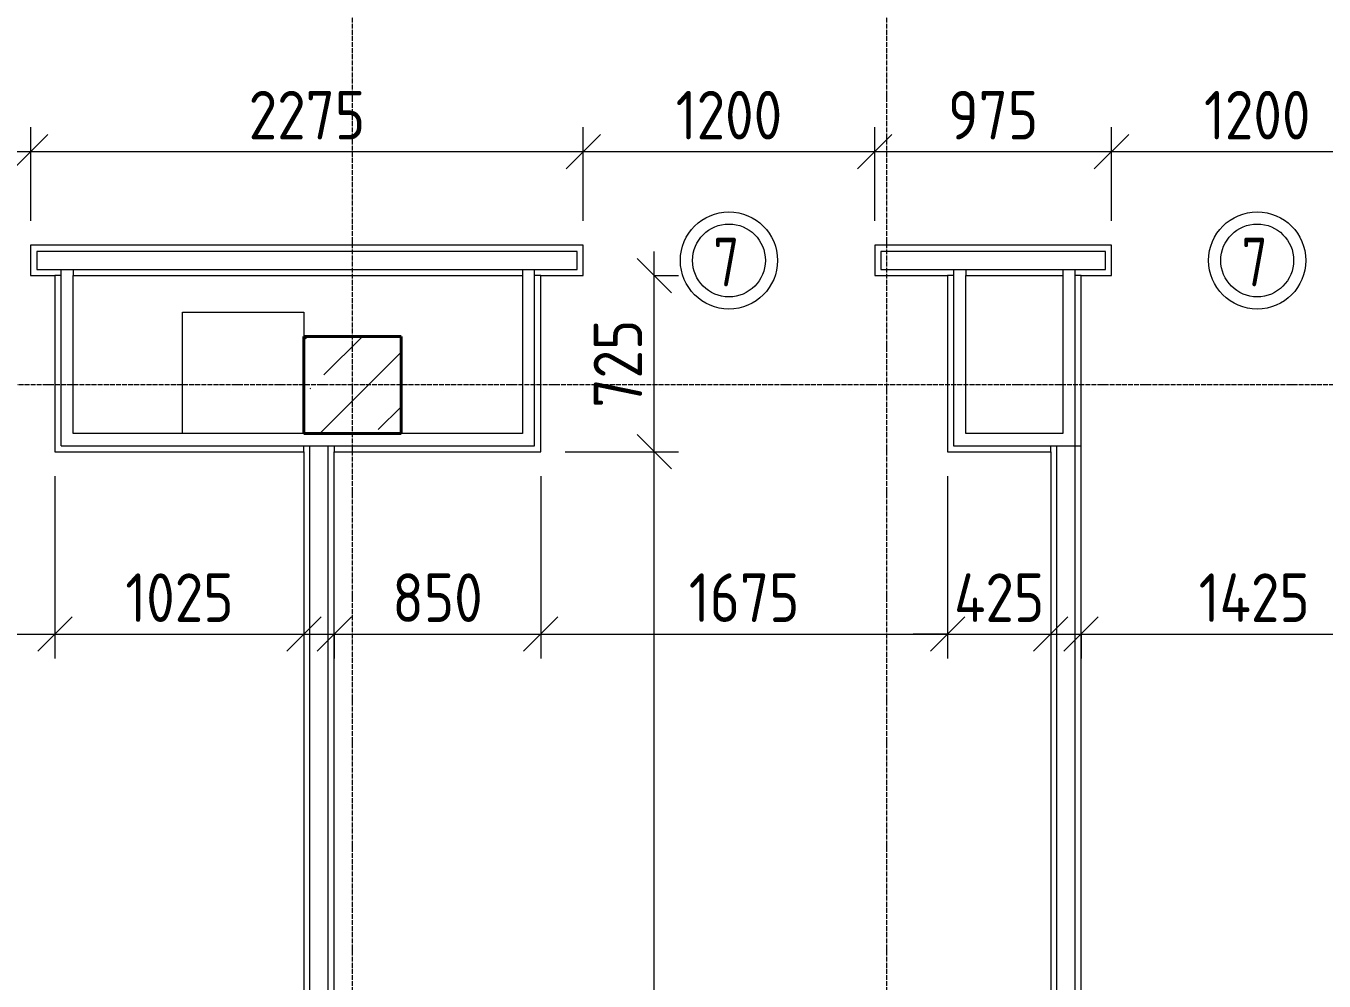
# Model space of a CAD drawing. Header units: millimetres. Extents: x -56773 to 221258, y -262288 to 26541.
# Drawn here: x 38465 to 43809, y -101398 to -97466 of the extents above; entities that cross this region are included whole.
import ezdxf

# ---------------------------------------------------------------- set-up
doc = ezdxf.new("R2010")
doc.units = ezdxf.units.MM
doc.linetypes.add('ADSK_Линия сетки', pattern=[25, 20, -2.5, 0, -2.5])
for name, color, linetype, lineweight in [('Марки дверей', 7, 'Continuous', 20), ('Несущие колонны', 7, 'Continuous', 18), ('Оси', 7, 'Continuous', 9), ('Перекрытие', 7, 'Continuous', 18), ('Размеры', 7, 'Continuous', 9), ('Стены внутренние', 7, 'Continuous', 18), ('Стены штриховка', 7, 'Continuous', 9)]:
    doc.layers.add(name, color=color, linetype=linetype, lineweight=lineweight)
doc.styles.add('GOST Common_3', font='', dxfattribs={"width": 0.9, "height": 200})
doc.styles.add('GOST Common_B', font='', dxfattribs={"width": 0.8, "height": 200})
doc.styles.get('GOST Common_3').set_extended_font_data('GOST Common')
doc.styles.get('GOST Common_B').set_extended_font_data('GOST Common', bold=True)
doc.dimstyles.new('ADSK_Основной_2_0_2', dxfattribs={"dimscale": 304.8, "dimtxt": 201.142999, "dimasz": 0.463911, "dimexe": 0.328084, "dimexo": 0.328084, "dimgap": 0.164042, "dimtad": 1, "dimdec": 3, "dimrnd": 0.001, "dimdsep": 46, "dimtxsty": 'GOST Common_3', "dimblk1": 'OBLIQUE', "dimblk2": 'OBLIQUE', "dimsah": 1, "dimcen": 0.09, "dimdle": 0.328084, "dimazin": 2, "dimtfac": 1, "dimtdec": 4, "dimtix": 1, "dimtmove": 0, "dimatfit": 3, "dimfxl": 1, "dimtvp": 1, "dimtolj": 1, "dimtzin": 0, "dimlwd": 20, "dimlwe": 20, "dimarcsym": 2})

# ---------------------------------------------------------------- blocks, each defined once
blk = doc.blocks.new('ADSK_КолоннаЖБ_Прямоугольная - 400x400 мм-1807143-Кладочный план 2-го этаж')
at = {"layer": 'Несущие колонны', "lineweight": 40}
for p, q in [((-200, 200), (200, 200)), ((-200, -200), (-200, 200)), ((200, 200), (200, -200)), ((200, -200), (-200, -200))]:
    blk.add_line(p, q, dxfattribs=at)
blk = doc.blocks.new('_Oblique')
at = {"color": 0, "linetype": 'ByBlock', "lineweight": -2}
blk.add_line((-0.5, -0.5), (0.5, 0.5), dxfattribs=at)
blk = doc.blocks.new('*D4867')
at = {"layer": 'Defpoints', "color": 0, "lineweight": 25, "transparency": 16777216}
for p in [(38484.4, -97983.5), (37284.4, -98369.1), (38484.4, -98369.1)]:
    blk.add_point(p, dxfattribs=at)
at = {"layer": 'Размеры', "color": 0, "lineweight": 20, "transparency": 16777216}
for p, q in [((37284.4, -98269.1), (37284.4, -97883.5)), ((38484.4, -98269.1), (38484.4, -97883.5)), ((37184.4, -97983.5), (38584.4, -97983.5))]:
    blk.add_line(p, q, dxfattribs=at)
at = {"layer": 'Размеры', "color": 0, "lineweight": 20, "transparency": 16777216, "xscale": 141.4, "yscale": 141.4, "zscale": 141.4, "rotation": 180}
blk.add_blockref('_Oblique', (37284.4, -97983.5), dxfattribs=at)
at = {"layer": 'Размеры', "color": 0, "lineweight": 20, "transparency": 16777216, "xscale": 141.4, "yscale": 141.4, "zscale": 141.4}
blk.add_blockref('_Oblique', (38484.4, -97983.5), dxfattribs=at)
at = {"layer": 'Размеры', "color": 0, "lineweight": 9, "transparency": 16777216, "insert": (37884.4, -97833.5), "char_height": 200, "width": 560.473, "attachment_point": 5, "style": 'GOST Common_3'}
blk.add_mtext('\\A1;1200', dxfattribs=at)
blk = doc.blocks.new('*D4868')
at = {"layer": 'Defpoints', "color": 0, "lineweight": 25, "transparency": 16777216}
for p in [(40759.4, -97983.5), (38484.4, -98369.1), (40759.4, -98369.1)]:
    blk.add_point(p, dxfattribs=at)
at = {"layer": 'Размеры', "color": 0, "lineweight": 20, "transparency": 16777216}
for p, q in [((38484.4, -98269.1), (38484.4, -97883.5)), ((40759.4, -98269.1), (40759.4, -97883.5)), ((38384.4, -97983.5), (40859.4, -97983.5))]:
    blk.add_line(p, q, dxfattribs=at)
at = {"layer": 'Размеры', "color": 0, "lineweight": 20, "transparency": 16777216, "xscale": 141.4, "yscale": 141.4, "zscale": 141.4, "rotation": 180}
blk.add_blockref('_Oblique', (38484.4, -97983.5), dxfattribs=at)
at = {"layer": 'Размеры', "color": 0, "lineweight": 20, "transparency": 16777216, "xscale": 141.4, "yscale": 141.4, "zscale": 141.4}
blk.add_blockref('_Oblique', (40759.4, -97983.5), dxfattribs=at)
at = {"layer": 'Размеры', "color": 0, "lineweight": 9, "transparency": 16777216, "insert": (39621.9, -97833.5), "char_height": 200, "width": 605.475, "attachment_point": 5, "style": 'GOST Common_3'}
blk.add_mtext('\\A1;2275', dxfattribs=at)
blk = doc.blocks.new('*D4869')
at = {"layer": 'Defpoints', "color": 0, "lineweight": 25, "transparency": 16777216}
for p in [(41959.4, -97983.5), (40759.4, -98369.1), (41959.4, -98369.1)]:
    blk.add_point(p, dxfattribs=at)
at = {"layer": 'Размеры', "color": 0, "lineweight": 20, "transparency": 16777216}
for p, q in [((40759.4, -98269.1), (40759.4, -97883.5)), ((41959.4, -98269.1), (41959.4, -97883.5)), ((40659.4, -97983.5), (42059.4, -97983.5))]:
    blk.add_line(p, q, dxfattribs=at)
at = {"layer": 'Размеры', "color": 0, "lineweight": 20, "transparency": 16777216, "xscale": 141.4, "yscale": 141.4, "zscale": 141.4, "rotation": 180}
blk.add_blockref('_Oblique', (40759.4, -97983.5), dxfattribs=at)
at = {"layer": 'Размеры', "color": 0, "lineweight": 20, "transparency": 16777216, "xscale": 141.4, "yscale": 141.4, "zscale": 141.4}
blk.add_blockref('_Oblique', (41959.4, -97983.5), dxfattribs=at)
at = {"layer": 'Размеры', "color": 0, "lineweight": 9, "transparency": 16777216, "insert": (41359.4, -97833.5), "char_height": 200, "width": 560.473, "attachment_point": 5, "style": 'GOST Common_3'}
blk.add_mtext('\\A1;1200', dxfattribs=at)
blk = doc.blocks.new('*D4870')
at = {"layer": 'Defpoints', "color": 0, "lineweight": 25, "transparency": 16777216}
for p in [(42934.4, -97983.5), (41959.4, -98369.1), (42934.4, -98369.1)]:
    blk.add_point(p, dxfattribs=at)
at = {"layer": 'Размеры', "color": 0, "lineweight": 20, "transparency": 16777216}
for p, q in [((41959.4, -98269.1), (41959.4, -97883.5)), ((42934.4, -98269.1), (42934.4, -97883.5)), ((41859.4, -97983.5), (43034.4, -97983.5))]:
    blk.add_line(p, q, dxfattribs=at)
at = {"layer": 'Размеры', "color": 0, "lineweight": 20, "transparency": 16777216, "xscale": 141.4, "yscale": 141.4, "zscale": 141.4, "rotation": 180}
blk.add_blockref('_Oblique', (41959.4, -97983.5), dxfattribs=at)
at = {"layer": 'Размеры', "color": 0, "lineweight": 20, "transparency": 16777216, "xscale": 141.4, "yscale": 141.4, "zscale": 141.4}
blk.add_blockref('_Oblique', (42934.4, -97983.5), dxfattribs=at)
at = {"layer": 'Размеры', "color": 0, "lineweight": 9, "transparency": 16777216, "insert": (42446.9, -97833.5), "char_height": 200, "width": 454.106, "attachment_point": 5, "style": 'GOST Common_3'}
blk.add_mtext('\\A1;975', dxfattribs=at)
blk = doc.blocks.new('*D4871')
at = {"layer": 'Defpoints', "color": 0, "lineweight": 25, "transparency": 16777216}
for p in [(44134.4, -97983.5), (42934.4, -98369.1), (44134.4, -98369.1)]:
    blk.add_point(p, dxfattribs=at)
at = {"layer": 'Размеры', "color": 0, "lineweight": 20, "transparency": 16777216}
for p, q in [((42934.4, -98269.1), (42934.4, -97883.5)), ((44134.4, -98269.1), (44134.4, -97883.5)), ((42834.4, -97983.5), (44234.4, -97983.5))]:
    blk.add_line(p, q, dxfattribs=at)
at = {"layer": 'Размеры', "color": 0, "lineweight": 20, "transparency": 16777216, "xscale": 141.4, "yscale": 141.4, "zscale": 141.4, "rotation": 180}
blk.add_blockref('_Oblique', (42934.4, -97983.5), dxfattribs=at)
at = {"layer": 'Размеры', "color": 0, "lineweight": 20, "transparency": 16777216, "xscale": 141.4, "yscale": 141.4, "zscale": 141.4}
blk.add_blockref('_Oblique', (44134.4, -97983.5), dxfattribs=at)
at = {"layer": 'Размеры', "color": 0, "lineweight": 9, "transparency": 16777216, "insert": (43534.4, -97833.5), "char_height": 200, "width": 560.473, "attachment_point": 5, "style": 'GOST Common_3'}
blk.add_mtext('\\A1;1200', dxfattribs=at)
blk = doc.blocks.new('*D4898')
at = {"layer": 'Defpoints', "color": 0, "lineweight": 25, "transparency": 16777216}
for p in [(37184.4, -99219.1), (38584.4, -99219.1), (38584.4, -99969.7)]:
    blk.add_point(p, dxfattribs=at)
at = {"layer": 'Размеры', "color": 0, "lineweight": 20, "transparency": 16777216}
for p, q in [((37184.4, -99319.1), (37184.4, -100069.7)), ((38584.4, -99319.1), (38584.4, -100069.7)), ((37084.4, -99969.7), (38684.4, -99969.7))]:
    blk.add_line(p, q, dxfattribs=at)
at = {"layer": 'Размеры', "color": 0, "lineweight": 20, "transparency": 16777216, "xscale": 141.4, "yscale": 141.4, "zscale": 141.4, "rotation": 180}
blk.add_blockref('_Oblique', (37184.4, -99969.7), dxfattribs=at)
at = {"layer": 'Размеры', "color": 0, "lineweight": 20, "transparency": 16777216, "xscale": 141.4, "yscale": 141.4, "zscale": 141.4}
blk.add_blockref('_Oblique', (38584.4, -99969.7), dxfattribs=at)
at = {"layer": 'Размеры', "color": 0, "lineweight": 9, "transparency": 16777216, "insert": (37884.4, -99819.7), "char_height": 200, "width": 580.928, "attachment_point": 5, "style": 'GOST Common_3'}
blk.add_mtext('\\A1;1400', dxfattribs=at)
blk = doc.blocks.new('*D4899')
at = {"layer": 'Defpoints', "color": 0, "lineweight": 25, "transparency": 16777216}
for p in [(38584.4, -99219.1), (39609.4, -99869.8), (39609.4, -99969.7)]:
    blk.add_point(p, dxfattribs=at)
at = {"layer": 'Размеры', "color": 0, "lineweight": 20, "transparency": 16777216}
for p, q in [((38584.4, -99319.1), (38584.4, -100069.7)), ((38484.4, -99969.7), (39709.4, -99969.7)), ((39609.4, -99969.8), (39609.4, -100069.7))]:
    blk.add_line(p, q, dxfattribs=at)
at = {"layer": 'Размеры', "color": 0, "lineweight": 20, "transparency": 16777216, "xscale": 141.4, "yscale": 141.4, "zscale": 141.4, "rotation": 180}
blk.add_blockref('_Oblique', (38584.4, -99969.7), dxfattribs=at)
at = {"layer": 'Размеры', "color": 0, "lineweight": 20, "transparency": 16777216, "xscale": 141.4, "yscale": 141.4, "zscale": 141.4}
blk.add_blockref('_Oblique', (39609.4, -99969.7), dxfattribs=at)
at = {"layer": 'Размеры', "color": 0, "lineweight": 9, "transparency": 16777216, "insert": (39096.9, -99819.7), "char_height": 200, "width": 560.473, "attachment_point": 5, "style": 'GOST Common_3'}
blk.add_mtext('\\A1;1025', dxfattribs=at)
blk = doc.blocks.new('*D4900')
at = {"layer": 'Defpoints', "color": 0, "lineweight": 25, "transparency": 16777216}
for p in [(40584.4, -99219.1), (39734.4, -99869.8), (40584.4, -99969.7)]:
    blk.add_point(p, dxfattribs=at)
at = {"layer": 'Размеры', "color": 0, "lineweight": 20, "transparency": 16777216}
for p, q in [((40584.4, -99319.1), (40584.4, -100069.7)), ((39634.4, -99969.7), (40684.4, -99969.7)), ((39734.4, -99969.8), (39734.4, -100069.7))]:
    blk.add_line(p, q, dxfattribs=at)
at = {"layer": 'Размеры', "color": 0, "lineweight": 20, "transparency": 16777216, "xscale": 141.4, "yscale": 141.4, "zscale": 141.4, "rotation": 180}
blk.add_blockref('_Oblique', (39734.4, -99969.7), dxfattribs=at)
at = {"layer": 'Размеры', "color": 0, "lineweight": 20, "transparency": 16777216, "xscale": 141.4, "yscale": 141.4, "zscale": 141.4}
blk.add_blockref('_Oblique', (40584.4, -99969.7), dxfattribs=at)
at = {"layer": 'Размеры', "color": 0, "lineweight": 9, "transparency": 16777216, "insert": (40159.4, -99819.7), "char_height": 200, "width": 454.106, "attachment_point": 5, "style": 'GOST Common_3'}
blk.add_mtext('\\A1;850', dxfattribs=at)
blk = doc.blocks.new('*D4901')
at = {"layer": 'Defpoints', "color": 0, "lineweight": 25, "transparency": 16777216}
for p in [(40584.4, -99219.1), (42259.4, -99219.1), (42259.4, -99969.7)]:
    blk.add_point(p, dxfattribs=at)
at = {"layer": 'Размеры', "color": 0, "lineweight": 20, "transparency": 16777216}
for p, q in [((40584.4, -99319.1), (40584.4, -100069.7)), ((42259.4, -99319.1), (42259.4, -100069.7)), ((40484.4, -99969.7), (42359.4, -99969.7))]:
    blk.add_line(p, q, dxfattribs=at)
at = {"layer": 'Размеры', "color": 0, "lineweight": 20, "transparency": 16777216, "xscale": 141.4, "yscale": 141.4, "zscale": 141.4, "rotation": 180}
blk.add_blockref('_Oblique', (40584.4, -99969.7), dxfattribs=at)
at = {"layer": 'Размеры', "color": 0, "lineweight": 20, "transparency": 16777216, "xscale": 141.4, "yscale": 141.4, "zscale": 141.4}
blk.add_blockref('_Oblique', (42259.4, -99969.7), dxfattribs=at)
at = {"layer": 'Размеры', "color": 0, "lineweight": 9, "transparency": 16777216, "insert": (41421.9, -99819.7), "char_height": 200, "width": 560.473, "attachment_point": 5, "style": 'GOST Common_3'}
blk.add_mtext('\\A1;1675', dxfattribs=at)
blk = doc.blocks.new('*D4902')
at = {"layer": 'Defpoints', "color": 0, "lineweight": 25, "transparency": 16777216}
for p in [(42259.4, -99219.1), (42684.4, -99869.8), (42684.4, -99969.7)]:
    blk.add_point(p, dxfattribs=at)
at = {"layer": 'Размеры', "color": 0, "lineweight": 20, "transparency": 16777216}
for p, q in [((42259.4, -99319.1), (42259.4, -100069.7)), ((42259.4, -99969.7), (42118, -99969.7)), ((42259.4, -99969.7), (42684.4, -99969.7)), ((42684.4, -99969.7), (42825.8, -99969.7)), ((42684.4, -99969.8), (42684.4, -100069.7))]:
    blk.add_line(p, q, dxfattribs=at)
at = {"layer": 'Размеры', "color": 0, "lineweight": 20, "transparency": 16777216, "xscale": 141.4, "yscale": 141.4, "zscale": 141.4}
blk.add_blockref('_Oblique', (42259.4, -99969.7), dxfattribs=at)
at = {"layer": 'Размеры', "color": 0, "lineweight": 20, "transparency": 16777216, "xscale": 141.4, "yscale": 141.4, "zscale": 141.4, "rotation": 180}
blk.add_blockref('_Oblique', (42684.4, -99969.7), dxfattribs=at)
at = {"layer": 'Размеры', "color": 0, "lineweight": 9, "transparency": 16777216, "insert": (42471.9, -99819.7), "char_height": 200, "width": 474.561, "attachment_point": 5, "style": 'GOST Common_3'}
blk.add_mtext('\\A1;425', dxfattribs=at)
blk = doc.blocks.new('*D4903')
at = {"layer": 'Defpoints', "color": 0, "lineweight": 25, "transparency": 16777216}
for p in [(44234.4, -99219.1), (42809.4, -99869.8), (44234.4, -99969.7)]:
    blk.add_point(p, dxfattribs=at)
at = {"layer": 'Размеры', "color": 0, "lineweight": 20, "transparency": 16777216}
for p, q in [((44234.4, -99319.1), (44234.4, -100069.7)), ((42709.4, -99969.7), (44334.4, -99969.7)), ((42809.4, -99969.8), (42809.4, -100069.7))]:
    blk.add_line(p, q, dxfattribs=at)
at = {"layer": 'Размеры', "color": 0, "lineweight": 20, "transparency": 16777216, "xscale": 141.4, "yscale": 141.4, "zscale": 141.4, "rotation": 180}
blk.add_blockref('_Oblique', (42809.4, -99969.7), dxfattribs=at)
at = {"layer": 'Размеры', "color": 0, "lineweight": 20, "transparency": 16777216, "xscale": 141.4, "yscale": 141.4, "zscale": 141.4}
blk.add_blockref('_Oblique', (44234.4, -99969.7), dxfattribs=at)
at = {"layer": 'Размеры', "color": 0, "lineweight": 9, "transparency": 16777216, "insert": (43521.9, -99819.7), "char_height": 200, "width": 580.928, "attachment_point": 5, "style": 'GOST Common_3'}
blk.add_mtext('\\A1;1425', dxfattribs=at)
blk = doc.blocks.new('*D4912')
at = {"layer": 'Defpoints', "color": 0, "lineweight": 25, "transparency": 16777216}
for p in [(40584.4, -99219.1), (41052, -99219.1), (40009.4, -104744.1)]:
    blk.add_point(p, dxfattribs=at)
at = {"layer": 'Размеры', "color": 0, "lineweight": 20, "transparency": 16777216}
for p, q in [((41052, -104844.1), (41052, -99119.1)), ((40684.4, -99219.1), (41152, -99219.1)), ((40109.4, -104744.1), (41152, -104744.1))]:
    blk.add_line(p, q, dxfattribs=at)
at = {"layer": 'Размеры', "color": 0, "lineweight": 20, "transparency": 16777216, "xscale": 141.4, "yscale": 141.4, "zscale": 141.4}
for p, rotation in [((41052, -99219.1), 90), ((41052, -104744.1), 270)]:
    blk.add_blockref('_Oblique', p, dxfattribs=dict(at, rotation=rotation))
at = {"layer": 'Размеры', "color": 0, "lineweight": 9, "transparency": 16777216, "insert": (40902, -101981.6), "char_height": 200, "width": 605.475, "attachment_point": 5, "rotation": 90, "style": 'GOST Common_3'}
blk.add_mtext('\\A1;5525', dxfattribs=at)
blk = doc.blocks.new('*D4913')
at = {"layer": 'Defpoints', "color": 0, "lineweight": 25, "transparency": 16777216}
for p in [(40952, -98494.1), (41052, -98494.1), (40584.4, -99219.1)]:
    blk.add_point(p, dxfattribs=at)
at = {"layer": 'Размеры', "color": 0, "lineweight": 20, "transparency": 16777216}
for p, q in [((41052, -99319.1), (41052, -98394.1)), ((41052, -98494.1), (41152, -98494.1)), ((40684.4, -99219.1), (41152, -99219.1))]:
    blk.add_line(p, q, dxfattribs=at)
at = {"layer": 'Размеры', "color": 0, "lineweight": 20, "transparency": 16777216, "xscale": 141.4, "yscale": 141.4, "zscale": 141.4}
for p, rotation in [((41052, -98494.1), 90), ((41052, -99219.1), 270)]:
    blk.add_blockref('_Oblique', p, dxfattribs=dict(at, rotation=rotation))
at = {"layer": 'Размеры', "color": 0, "lineweight": 9, "transparency": 16777216, "insert": (40902, -98856.6), "char_height": 200, "width": 454.106, "attachment_point": 5, "rotation": 90, "style": 'GOST Common_3'}
blk.add_mtext('\\A1;725', dxfattribs=at)
blk = doc.blocks.new('М_двери1 - Марка экземпляра 2-3719212-Кладочный план 2-го этаж')
at = {"layer": 'Марки дверей'}
for radius in [2, 1.5]:
    blk.add_circle((0, 0), radius, dxfattribs=at)

msp = doc.modelspace()

# ---------------------------------------------------------------- hatches: boundary and pattern name
at = {"layer": 'Несущие колонны', "lineweight": 9}
h = msp.add_hatch(dxfattribs=at)
h.set_pattern_fill('FP_1', color=256, style=0, pattern_type=2)
h.set_pattern_definition([(45, (9.36, -97949.04), (-224.5064, 224.5064), []), (45, (233.87, -97949.04), (-224.5064, 224.5064), [396.875, -79.375, 3.353, -76.022])])
h.paths.add_polyline_path([(39676.8781, -99144.0666), (40009.3615, -99144.0666), (40009.3615, -98744.0666), (39609.3615, -98744.0666), (39609.3615, -99144.0666)])

# ---------------------------------------------------------------- linework, layer by layer
for p, q in [((40009.3615, -98744.0666), (39609.3615, -98744.0666)), ((39609.3615, -98744.0666), (39609.3615, -99144.0666)), ((40009.3615, -99144.0666), (40009.3615, -98744.0666)), ((39609.3615, -99144.0666), (40009.3615, -99144.0666))]:
    msp.add_line(p, q, dxfattribs=at)
at = {"layer": 'Оси', "linetype": 'ADSK_Линия сетки', "lineweight": 5}
for p, q in [((39809.3615, -108922.9178), (39809.3615, -87921.5904)), ((42009.3615, -108922.9178), (42009.3615, -87921.5904)), ((62525.08, -98944.0666), (-25230.7352, -98944.0666))]:
    msp.add_line(p, q, dxfattribs=at)
at = {"layer": 'Перекрытие'}
for p, q in [((39109.3615, -99144.0666), (39109.3615, -98644.0666)), ((39109.3615, -98644.0666), (39609.3615, -98644.0666)), ((39609.3615, -98644.0666), (39609.3615, -98744.0666))]:
    msp.add_line(p, q, dxfattribs=at)
at = {"layer": 'Стены внутренние', "lineweight": 5}
for p, q in [((40759.3615, -98369.0666), (38484.3615, -98369.0666)), ((38484.3615, -98369.0666), (38484.3615, -98494.0666)), ((40759.3615, -98494.0666), (40759.3615, -98369.0666)), ((42934.3615, -98369.0666), (41959.3615, -98369.0666)), ((41959.3615, -98369.0666), (41959.3615, -98494.0666)), ((42934.3615, -98494.0666), (42934.3615, -98369.0666)), ((38484.3615, -98494.0666), (38584.3615, -98494.0666)), ((38584.3615, -98494.0666), (38584.3615, -99219.0666)), ((38659.3615, -98494.0666), (40509.3615, -98494.0666)), ((38659.3615, -99144.0666), (38659.3615, -98494.0666)), ((40509.3615, -98494.0666), (40509.3615, -99144.0666)), ((40584.3615, -98494.0666), (40759.3615, -98494.0666)), ((40584.3615, -99219.0666), (40584.3615, -98494.0666)), ((41959.3615, -98494.0666), (42259.3615, -98494.0666)), ((42259.3615, -98494.0666), (42259.3615, -99219.0666)), ((42334.3615, -98494.0666), (42734.3615, -98494.0666)), ((42334.3615, -99144.0666), (42334.3615, -98494.0666)), ((42734.3615, -98494.0666), (42734.3615, -99144.0666)), ((42809.3615, -104894.0666), (42809.3615, -98494.0666)), ((42809.3615, -98494.0666), (42934.3615, -98494.0666)), ((40509.3615, -99144.0666), (38659.3615, -99144.0666)), ((42734.3615, -99144.0666), (42334.3615, -99144.0666)), ((38584.3615, -99219.0666), (39609.3615, -99219.0666)), ((39609.3615, -99219.0666), (39609.3615, -104744.0666)), ((39734.3615, -99219.0666), (40584.3615, -99219.0666)), ((39734.3615, -104744.0666), (39734.3615, -99219.0666)), ((42259.3615, -99219.0666), (42684.3615, -99219.0666)), ((42684.3615, -99219.0666), (42684.3615, -104894.0666))]:
    msp.add_line(p, q, dxfattribs=at)
at = {"layer": 'Стены штриховка', "lineweight": 9}
for p, q in [((40734.3615, -98394.0666), (38509.3615, -98394.0666)), ((38509.3615, -98394.0666), (38509.3615, -98469.0666)), ((40734.3615, -98469.0666), (40734.3615, -98394.0666)), ((42909.3615, -98394.0666), (41984.3615, -98394.0666)), ((41984.3615, -98394.0666), (41984.3615, -98469.0666)), ((42909.3615, -98469.0666), (42909.3615, -98394.0666)), ((38509.3615, -98469.0666), (40734.3615, -98469.0666)), ((38609.3615, -98494.0666), (38584.3615, -98494.0666)), ((38609.3615, -99194.0666), (38609.3615, -98469.0666)), ((38659.3615, -98469.0666), (38659.3615, -98494.0666)), ((40509.3615, -98469.0666), (40509.3615, -98494.0666)), ((40559.3615, -99194.0666), (40559.3615, -98469.0666)), ((40584.3615, -98494.0666), (40559.3615, -98494.0666)), ((41984.3615, -98469.0666), (42909.3615, -98469.0666)), ((42284.3615, -98494.0666), (42259.3615, -98494.0666)), ((42284.3615, -98469.0666), (42284.3615, -99194.0666)), ((42334.3615, -98469.0666), (42334.3615, -98494.0666)), ((42734.3615, -98469.0666), (42734.3615, -98494.0666)), ((42784.3615, -104894.0666), (42784.3615, -98469.0666)), ((42809.3615, -98494.0666), (42784.3615, -98494.0666)), ((38609.3615, -99194.0666), (40559.3615, -99194.0666)), ((39609.3615, -99219.0666), (39609.3615, -99194.0666)), ((39634.3615, -104744.0666), (39634.3615, -99194.0666)), ((39709.3615, -104744.0666), (39709.3615, -99194.0666)), ((39734.3615, -99194.0666), (39734.3615, -99219.0666)), ((42284.3615, -99194.0666), (42809.3615, -99194.0666)), ((42684.3615, -99219.0666), (42684.3615, -99194.0666)), ((42709.3615, -104894.0666), (42709.3615, -99194.0666))]:
    msp.add_line(p, q, dxfattribs=at)

# ---------------------------------------------------------------- block references
at = {"layer": 'Марки дверей', "xscale": 99.99999999999993, "yscale": 99.99999999999993, "zscale": 99.99999999999993}
for p in [(41359.3615, -98431.5666), (43534.3615, -98431.5666)]:
    msp.add_blockref('М_двери1 - Марка экземпляра 2-3719212-Кладочный план 2-го этаж', p, dxfattribs=at)
at = {"layer": 'Несущие колонны', "lineweight": 40, "rotation": 89.9999999999999}
msp.add_blockref('ADSK_КолоннаЖБ_Прямоугольная - 400x400 мм-1807143-Кладочный план 2-го этаж', (39809.3615, -98944.0666), dxfattribs=at)

# ---------------------------------------------------------------- texts
at = {"layer": 'Марки дверей', "lineweight": 5, "char_height": 200, "width": 147.5105, "attachment_point": 1, "style": 'GOST Common_B'}
for insert in [(41295.3041, -98337.9076), (43470.3041, -98337.9076)]:
    msp.add_mtext('\\fGOST Common|b1|i0|c204|p34|;\\W.8;7', dxfattribs=dict(at, insert=insert))

# ---------------------------------------------------------------- dimensions: what is measured, and where the dimension line sits
at = {"layer": 'Размеры', "lineweight": 9}
for base, p1, p2, override, picture, middle in [((38484.3615, -97983.4957), (37284.3615, -98369.0666), (38484.3615, -98369.0666), {"dimpost": '<>', "dimfxl": 1200}, '*D4867', (37884.3615, -97833.4957)), ((40759.3615, -97983.4957), (38484.3615, -98369.0666), (40759.3615, -98369.0666), {"dimpost": '<>', "dimfxl": 2275}, '*D4868', (39621.8615, -97833.4957)), ((41959.3615, -97983.4957), (40759.3615, -98369.0666), (41959.3615, -98369.0666), {"dimpost": '<>', "dimfxl": 1200}, '*D4869', (41359.3615, -97833.4957)), ((42934.3615, -97983.4957), (41959.3615, -98369.0666), (42934.3615, -98369.0666), {"dimpost": '<>', "dimfxl": 975}, '*D4870', (42446.8615, -97833.4957)), ((44134.3615, -97983.4957), (42934.3615, -98369.0666), (44134.3615, -98369.0666), {"dimpost": '<>', "dimfxl": 1200}, '*D4871', (43534.3615, -97833.4957)), ((38584.3615, -99969.739), (37184.3615, -99219.0666), (38584.3615, -99219.0666), {"dimpost": '<>', "dimfxl": 1400}, '*D4898', (37884.3615, -99819.739)), ((39609.3615, -99969.739), (38584.3615, -99219.0666), (39609.3615, -99869.7541), {"dimpost": '<>', "dimfxl": 1214.091956}, '*D4899', (39096.8615, -99819.739)), ((40584.3615, -99969.739), (39734.3615, -99869.7541), (40584.3615, -99219.0666), {"dimpost": '<>', "dimfxl": 1070.464515}, '*D4900', (40159.3615, -99819.739)), ((42259.3615, -99969.739), (40584.3615, -99219.0666), (42259.3615, -99219.0666), {"dimpost": '<>', "dimfxl": 1675}, '*D4901', (41421.8615, -99819.739)), ((42684.3615, -99969.739), (42259.3615, -99219.0666), (42684.3615, -99869.7541), {"dimpost": '<>', "dimfxl": 777.186772}, '*D4902', (42471.8615, -99819.739)), ((44234.3615, -99969.739), (42809.3615, -99869.7541), (44234.3615, -99219.0666), {"dimpost": '<>', "dimfxl": 1566.530969}, '*D4903', (43521.8615, -99819.739))]:
    dim = msp.add_linear_dim(base=base, p1=p1, p2=p2, dimstyle='ADSK_Основной_2_0_2', override=override, dxfattribs=at)
    dim.commit()
    dim.dimension.update_dxf_attribs({"geometry": picture, "text_midpoint": middle})
for base, p1, p2, override, picture, middle in [((41051.9678, -98494.0666), (40584.3615, -99219.0666), (40951.9829, -98494.0666), {"dimpost": '<>', "dimfxl": 812.877919}, '*D4913', (40901.9678, -98856.5666)), ((41051.9678, -99219.0666), (40009.3615, -104744.0666), (40584.3615, -99219.0666), {"dimpost": '<>', "dimfxl": 5554.840232}, '*D4912', (40901.9678, -101981.5666))]:
    dim = msp.add_linear_dim(base=base, p1=p1, p2=p2, angle=90, dimstyle='ADSK_Основной_2_0_2', override=override, dxfattribs=at)
    dim.commit()
    dim.dimension.update_dxf_attribs({"geometry": picture, "text_midpoint": middle})

doc.saveas('drawing.dxf')
